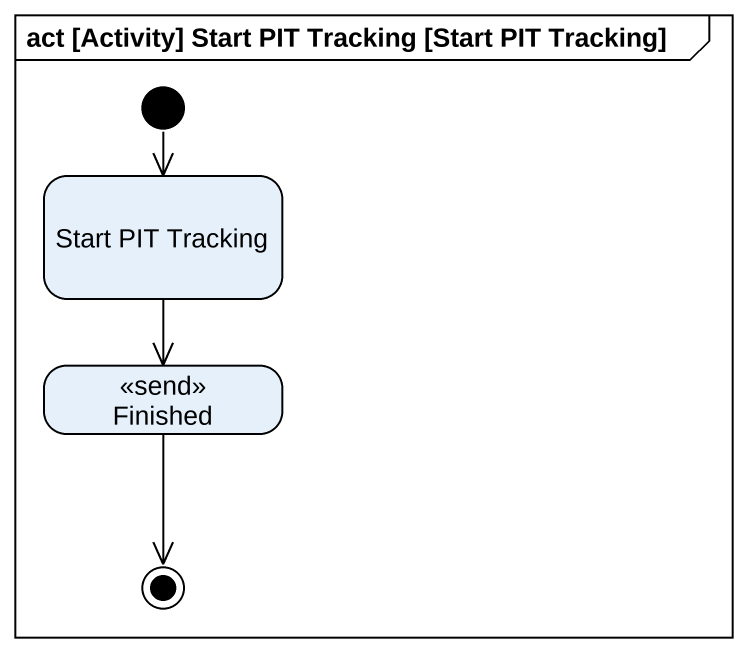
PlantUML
@startuml
mainframe act [Activity] Start PIT Tracking [Start PIT Tracking]
hide empty description
state "Start PIT Tracking" as Start_PIT_Tracking
state Finished <<send>>
[*] --> Start_PIT_Tracking
Start_PIT_Tracking --> Finished
Finished --> [*]
@enduml
